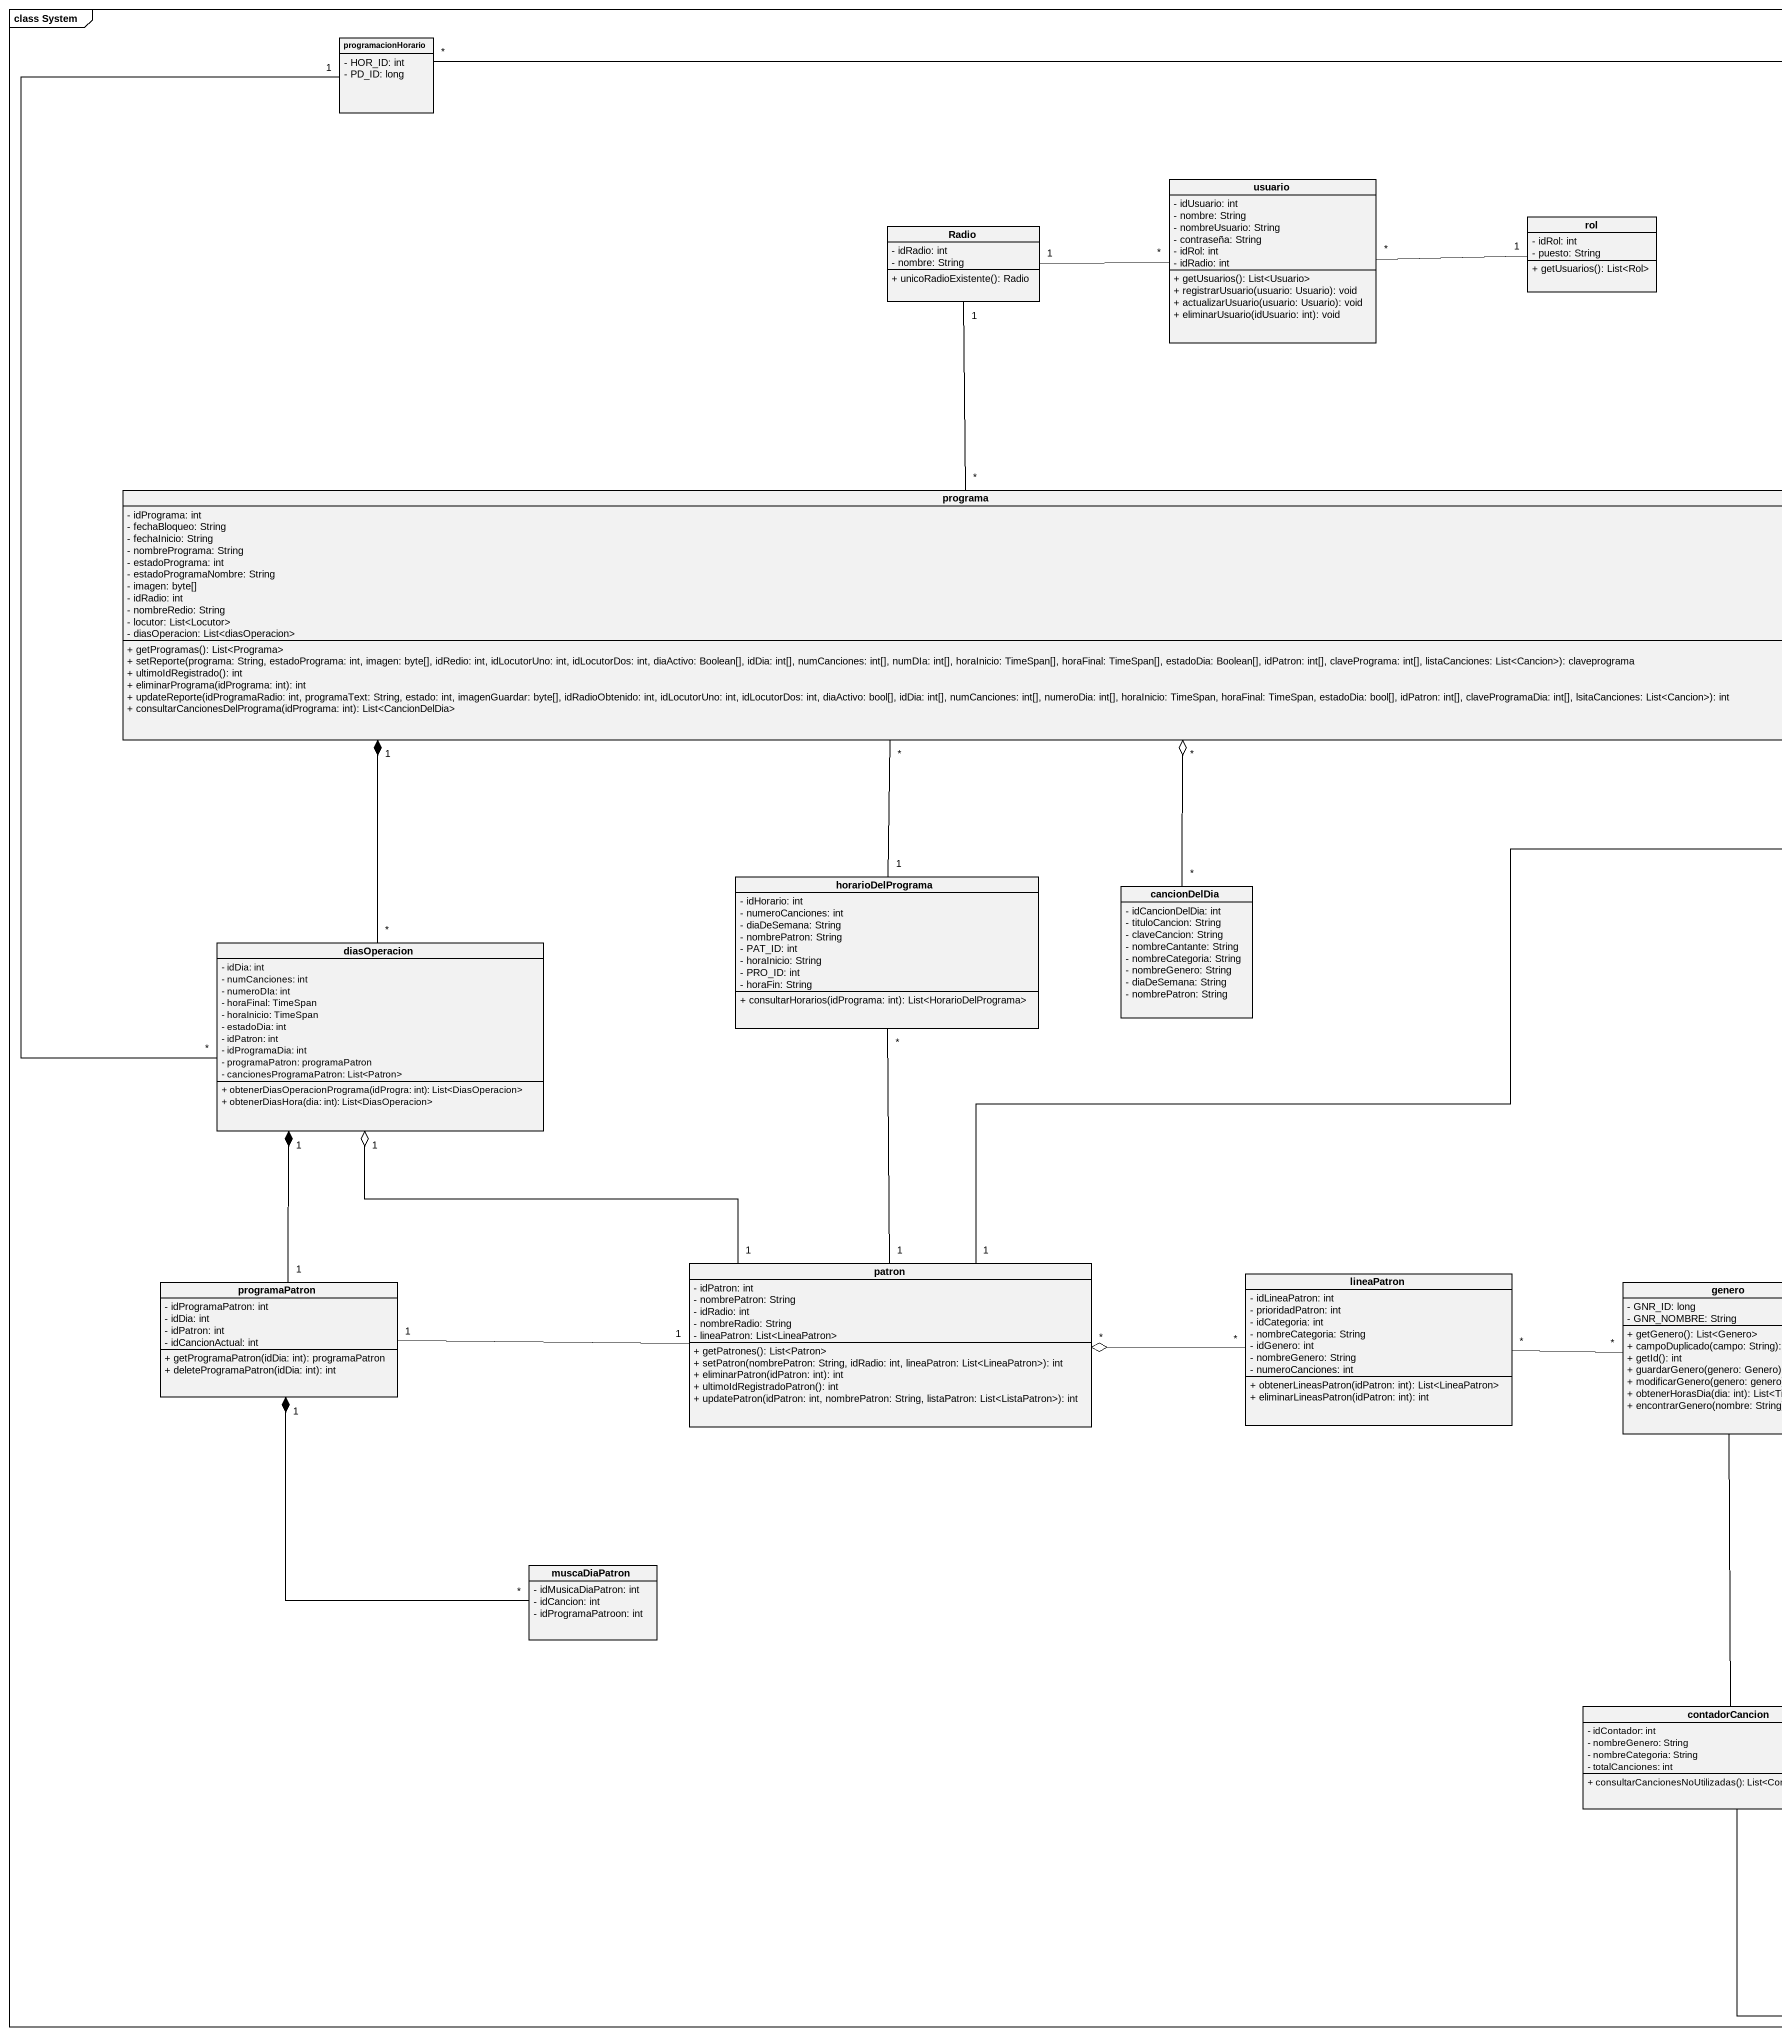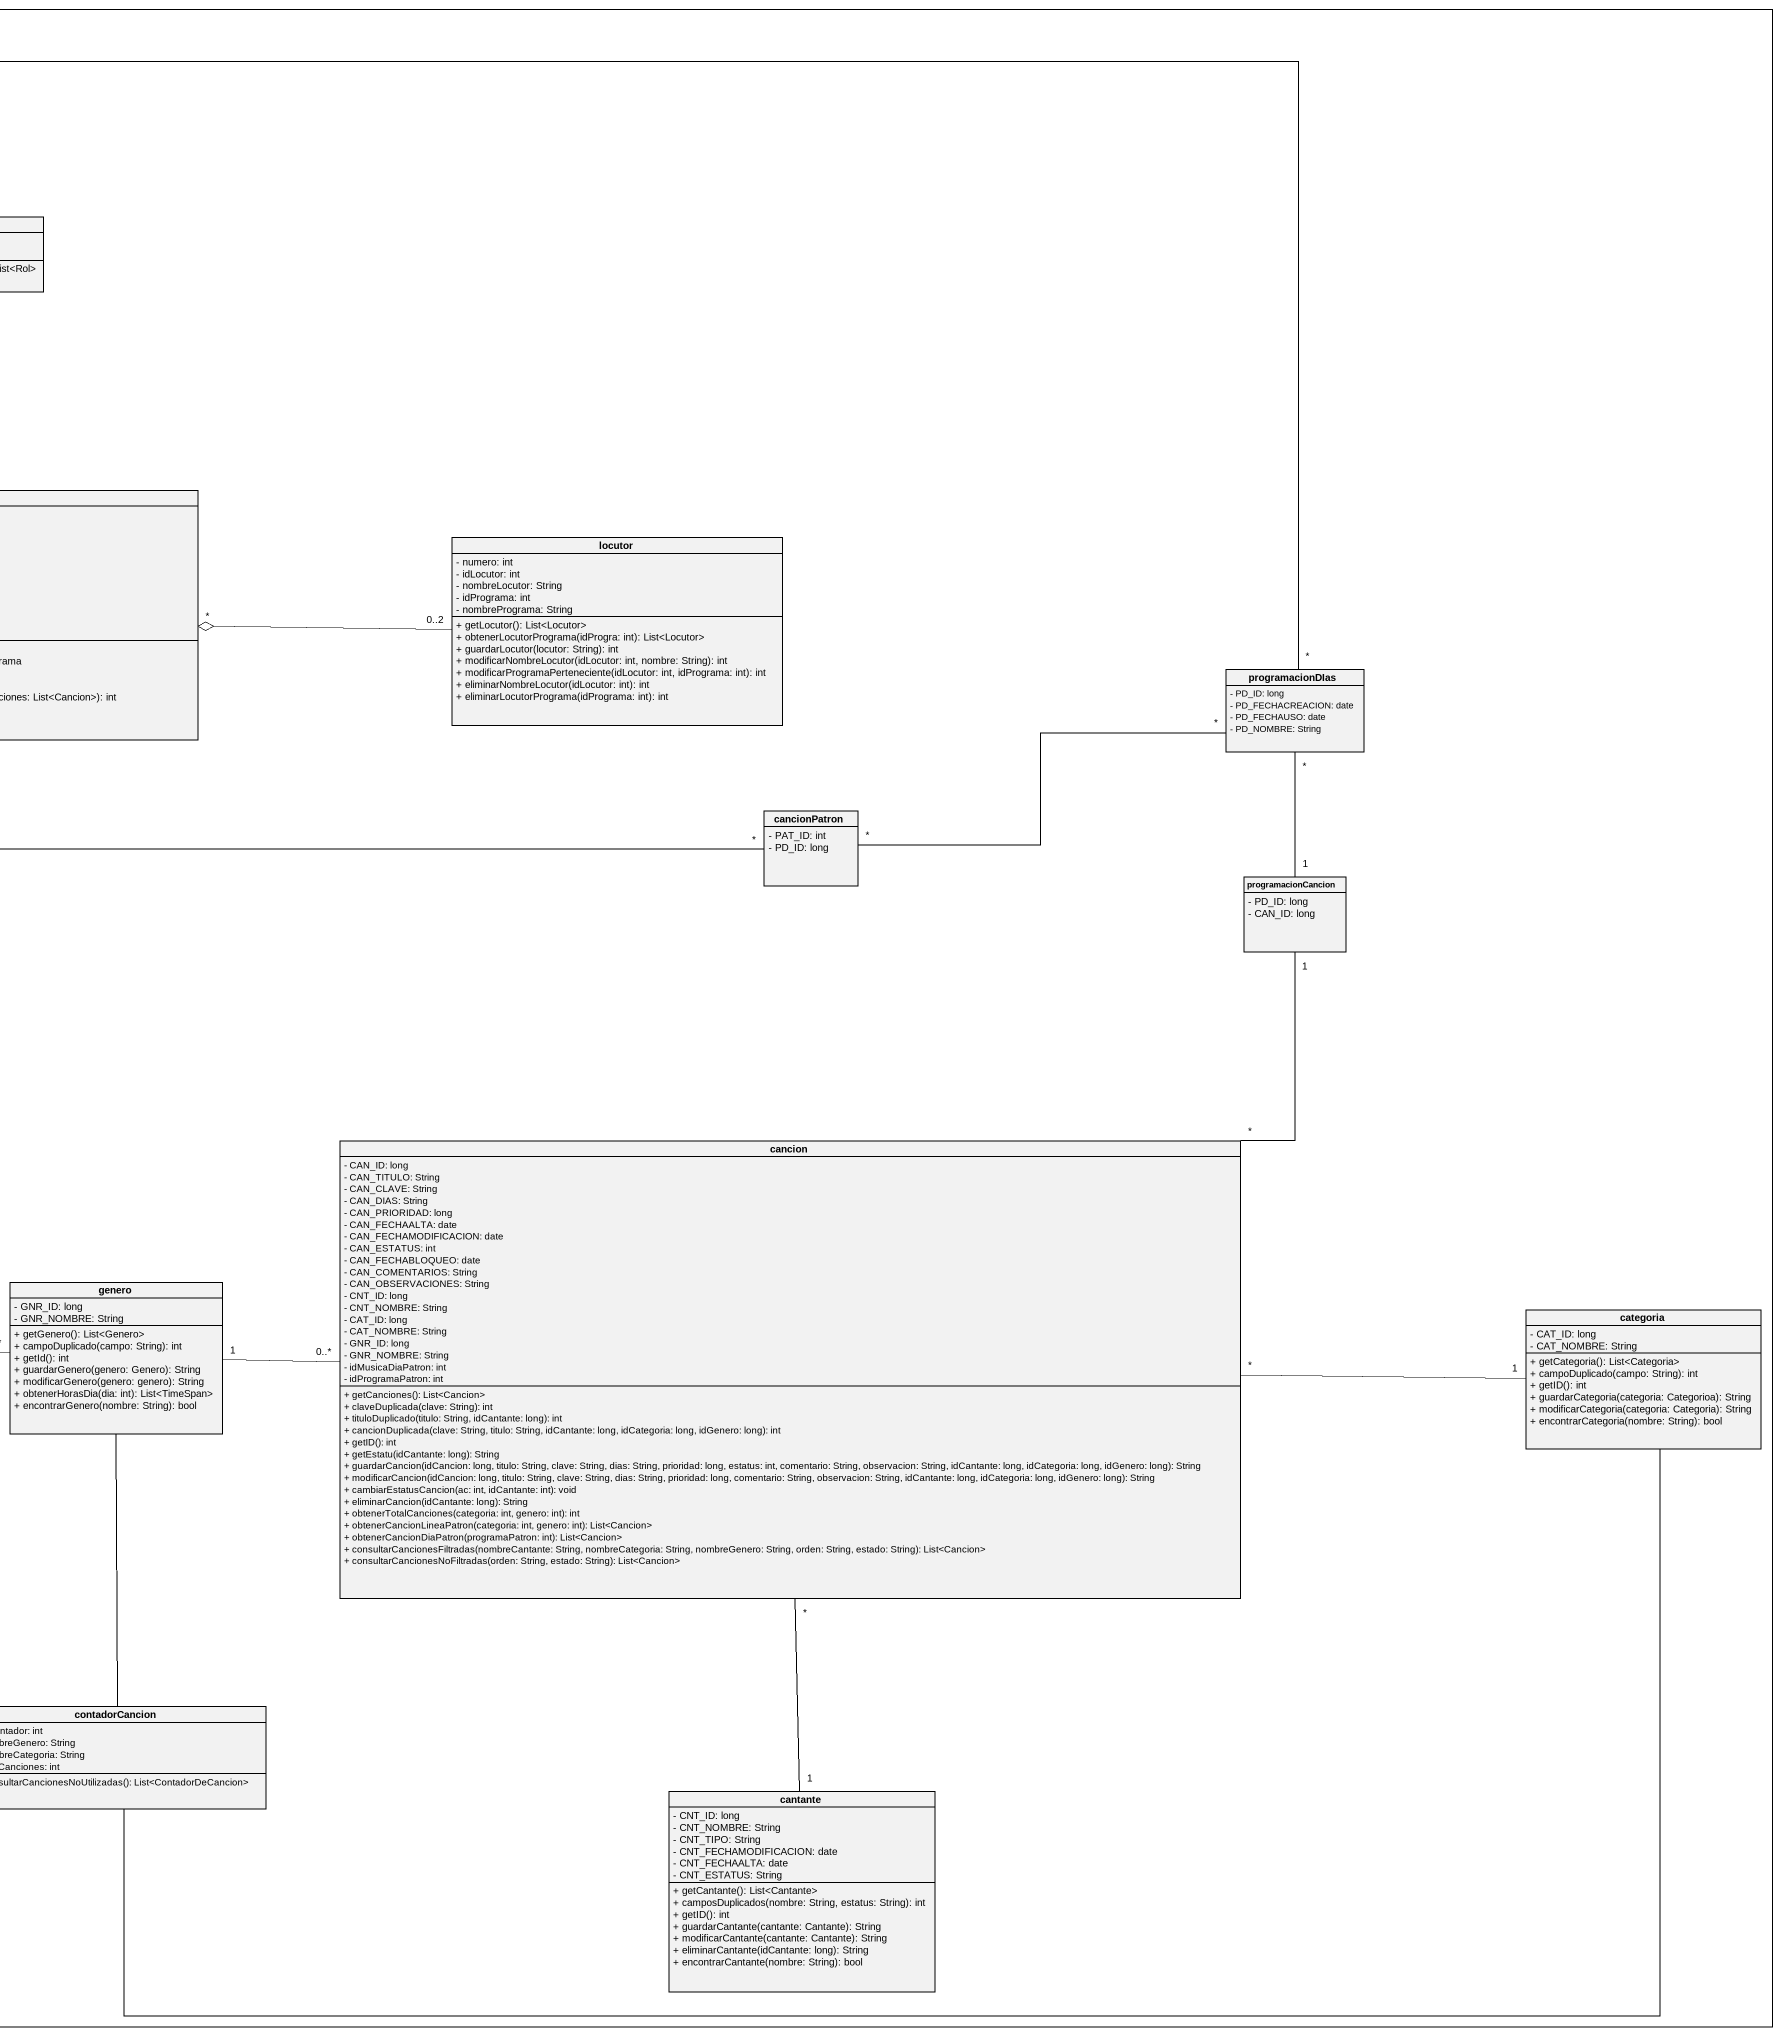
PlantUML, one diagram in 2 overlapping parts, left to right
@startuml
mainframe class System
hide circle
hide empty members
skinparam classAttributeIconSize 0
class programacionHorario {
  - HOR_ID: int
  - PD_ID: long
}
class usuario {
  - idUsuario: int
  - nombre: String
  - nombreUsuario: String
  - contraseña: String
  - idRol: int
  - idRadio: int
  + getUsuarios(): List<Usuario>
  + registrarUsuario(usuario: Usuario): void
  + actualizarUsuario(usuario: Usuario): void
  + eliminarUsuario(idUsuario: int): void
}
class Radio {
  - idRadio: int
  - nombre: String
  + unicoRadioExistente(): Radio
}
class rol {
  - idRol: int
  - puesto: String
  + getUsuarios(): List<Rol>
}
class programa {
  - idPrograma: int
  - fechaBloqueo: String
  - fechaInicio: String
  - nombrePrograma: String
  - estadoPrograma: int
  - estadoProgramaNombre: String
  - imagen: byte[]
  - idRadio: int
  - nombreRedio: String
  - locutor: List<Locutor>
  - diasOperacion: List<diasOperacion>
  + getProgramas(): List<Programa>
  + setReporte(programa: String, estadoPrograma: int, imagen: byte[], idRedio: int, idLocutorUno: int, idLocutorDos: int, diaActivo: Boolean[], idDia: int[], numCanciones: int[], numDIa: int[], horaInicio: TimeSpan[], horaFinal: TimeSpan[], estadoDia: Boolean[], idPatron: int[], clavePrograma: int[], listaCanciones: List<Cancion>): claveprograma
  + ultimoIdRegistrado(): int
  + eliminarPrograma(idPrograma: int): int
  + updateReporte(idProgramaRadio: int, programaText: String, estado: int, imagenGuardar: byte[], idRadioObtenido: int, idLocutorUno: int, idLocutorDos: int, diaActivo: bool[], idDia: int[], numCanciones: int[], numeroDia: int[], horaInicio: TimeSpan, horaFinal: TimeSpan, estadoDia: bool[], idPatron: int[], claveProgramaDia: int[], lsitaCanciones: List<Cancion>): int
  + consultarCancionesDelPrograma(idPrograma: int): List<CancionDelDia>
}
class locutor {
  - numero: int
  - idLocutor: int
  - nombreLocutor: String
  - idPrograma: int
  - nombrePrograma: String
  + getLocutor(): List<Locutor>
  + obtenerLocutorPrograma(idProgra: int): List<Locutor>
  + guardarLocutor(locutor: String): int
  + modificarNombreLocutor(idLocutor: int, nombre: String): int
  + modificarProgramaPerteneciente(idLocutor: int, idPrograma: int): int
  + eliminarNombreLocutor(idLocutor: int): int
  + eliminarLocutorPrograma(idPrograma: int): int
}
class programacionDIas {
  - PD_ID: long
  - PD_FECHACREACION: date
  - PD_FECHAUSO: date
  - PD_NOMBRE: String
}
class cancionPatron {
  - PAT_ID: int
  - PD_ID: long
}
class horarioDelPrograma {
  - idHorario: int
  - numeroCanciones: int
  - diaDeSemana: String
  - nombrePatron: String
  - PAT_ID: int
  - horaInicio: String
  - PRO_ID: int
  - horaFin: String
  + consultarHorarios(idPrograma: int): List<HorarioDelPrograma>
}
class programacionCancion {
  - PD_ID: long
  - CAN_ID: long
}
class cancionDelDia {
  - idCancionDelDia: int
  - tituloCancion: String
  - claveCancion: String
  - nombreCantante: String
  - nombreCategoria: String
  - nombreGenero: String
  - diaDeSemana: String
  - nombrePatron: String
}
class diasOperacion {
  - idDia: int
  - numCanciones: int
  - numeroDIa: int
  - horaFinal: TimeSpan
  - horaInicio: TimeSpan
  - estadoDia: int
  - idPatron: int
  - idProgramaDia: int
  - programaPatron: programaPatron
  - cancionesProgramaPatron: List<Patron>
  + obtenerDiasOperacionPrograma(idProgra: int): List<DiasOperacion>
  + obtenerDiasHora(dia: int): List<DiasOperacion>
}
class cancion {
  - CAN_ID: long
  - CAN_TITULO: String
  - CAN_CLAVE: String
  - CAN_DIAS: String
  - CAN_PRIORIDAD: long
  - CAN_FECHAALTA: date
  - CAN_FECHAMODIFICACION: date
  - CAN_ESTATUS: int
  - CAN_FECHABLOQUEO: date
  - CAN_COMENTARIOS: String
  - CAN_OBSERVACIONES: String
  - CNT_ID: long
  - CNT_NOMBRE: String
  - CAT_ID: long
  - CAT_NOMBRE: String
  - GNR_ID: long
  - GNR_NOMBRE: String
  - idMusicaDiaPatron: int
  - idProgramaPatron: int
  + getCanciones(): List<Cancion>
  + claveDuplicada(clave: String): int
  + tituloDuplicado(titulo: String, idCantante: long): int
  + cancionDuplicada(clave: String, titulo: String, idCantante: long, idCategoria: long, idGenero: long): int
  + getID(): int
  + getEstatu(idCantante: long): String
  + guardarCancion(idCancion: long, titulo: String, clave: String, dias: String, prioridad: long, estatus: int, comentario: String, observacion: String, idCantante: long, idCategoria: long, idGenero: long): String
  + modificarCancion(idCancion: long, titulo: String, clave: String, dias: String, prioridad: long, comentario: String, observacion: String, idCantante: long, idCategoria: long, idGenero: long): String
  + cambiarEstatusCancion(ac: int, idCantante: int): void
  + eliminarCancion(idCantante: long): String
  + obtenerTotalCanciones(categoria: int, genero: int): int
  + obtenerCancionLineaPatron(categoria: int, genero: int): List<Cancion>
  + obtenerCancionDiaPatron(programaPatron: int): List<Cancion>
  + consultarCancionesFiltradas(nombreCantante: String, nombreCategoria: String, nombreGenero: String, orden: String, estado: String): List<Cancion>
  + consultarCancionesNoFiltradas(orden: String, estado: String): List<Cancion>
}
class patron {
  - idPatron: int
  - nombrePatron: String
  - idRadio: int
  - nombreRadio: String
  - lineaPatron: List<LineaPatron>
  + getPatrones(): List<Patron>
  + setPatron(nombrePatron: String, idRadio: int, lineaPatron: List<LineaPatron>): int
  + eliminarPatron(idPatron: int): int
  + ultimoIdRegistradoPatron(): int
  + updatePatron(idPatron: int, nombrePatron: String, listaPatron: List<ListaPatron>): int
}
class programaPatron {
  - idProgramaPatron: int
  - idDia: int
  - idPatron: int
  - idCancionActual: int
  + getProgramaPatron(idDia: int): programaPatron
  + deleteProgramaPatron(idDia: int): int
}
class lineaPatron {
  - idLineaPatron: int
  - prioridadPatron: int
  - idCategoria: int
  - nombreCategoria: String
  - idGenero: int
  - nombreGenero: String
  - numeroCanciones: int
  + obtenerLineasPatron(idPatron: int): List<LineaPatron>
  + eliminarLineasPatron(idPatron: int): int
}
class genero {
  - GNR_ID: long
  - GNR_NOMBRE: String
  + getGenero(): List<Genero>
  + campoDuplicado(campo: String): int
  + getId(): int
  + guardarGenero(genero: Genero): String
  + modificarGenero(genero: genero): String
  + obtenerHorasDia(dia: int): List<TimeSpan>
  + encontrarGenero(nombre: String): bool
}
class categoria {
  - CAT_ID: long
  - CAT_NOMBRE: String
  + getCategoria(): List<Categoria>
  + campoDuplicado(campo: String): int
  + getID(): int
  + guardarCategoria(categoria: Categorioa): String
  + modificarCategoria(categoria: Categoria): String
  + encontrarCategoria(nombre: String): bool
}
class muscaDiaPatron {
  - idMusicaDiaPatron: int
  - idCancion: int
  - idProgramaPatroon: int
}
class contadorCancion {
  - idContador: int
  - nombreGenero: String
  - nombreCategoria: String
  - totalCanciones: int
  + consultarCancionesNoUtilizadas(): List<ContadorDeCancion>
}
class cantante {
  - CNT_ID: long
  - CNT_NOMBRE: String
  - CNT_TIPO: String
  - CNT_FECHAMODIFICACION: date
  - CNT_FECHAALTA: date
  - CNT_ESTATUS: String
  + getCantante(): List<Cantante>
  + camposDuplicados(nombre: String, estatus: String): int
  + getID(): int
  + guardarCantante(cantante: Cantante): String
  + modificarCantante(cantante: Cantante): String
  + eliminarCantante(idCantante: long): String
  + encontrarCantante(nombre: String): bool
}
programacionHorario "*" -right- "*" programacionDIas
programacionHorario "1" -- "*" diasOperacion
usuario "*" -right- "1" rol
Radio "1" -right- "*" usuario
programa "*" -up- "1" Radio
locutor "0..2" -left-o "*" programa
cancionPatron "*" -right- "*" programacionDIas
cancionPatron "*" -left- "1" patron
horarioDelPrograma "1" -up- "*" programa
programacionCancion "1" -up- "*" programacionDIas
programacionCancion "1" -- "*" cancion
cancionDelDia "*" -up-o "*" programa
diasOperacion "*" -up-* "1" programa
cancion "0..*" -left- "1" genero
cancion "*" -right- "1" categoria
patron "1" -up- "*" horarioDelPrograma
patron "1" -up-o "1" diasOperacion
patron "1" -left- "1" programaPatron
programaPatron "1" -up-* "1" diasOperacion
lineaPatron "*" -left-o "*" patron
genero "*" -left- "*" lineaPatron
muscaDiaPatron "*" -up-* "1" programaPatron
contadorCancion -up- genero
contadorCancion -right- categoria
cantante "1" -up- "*" cancion
@enduml
